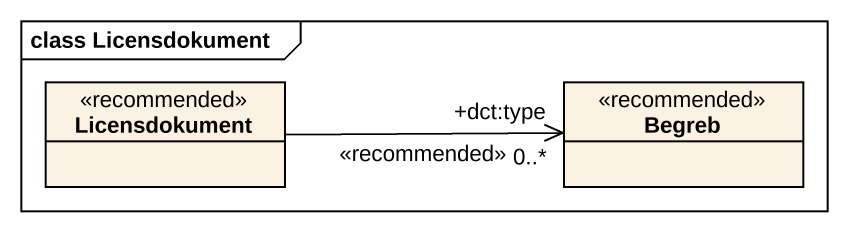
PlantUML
@startuml
mainframe class Licensdokument
hide circle
hide empty members
class Licensdokument <<recommended>>
class Begreb <<recommended>>
Licensdokument -right-> "+dct:type\n0..*" Begreb : <<recommended>>
@enduml
